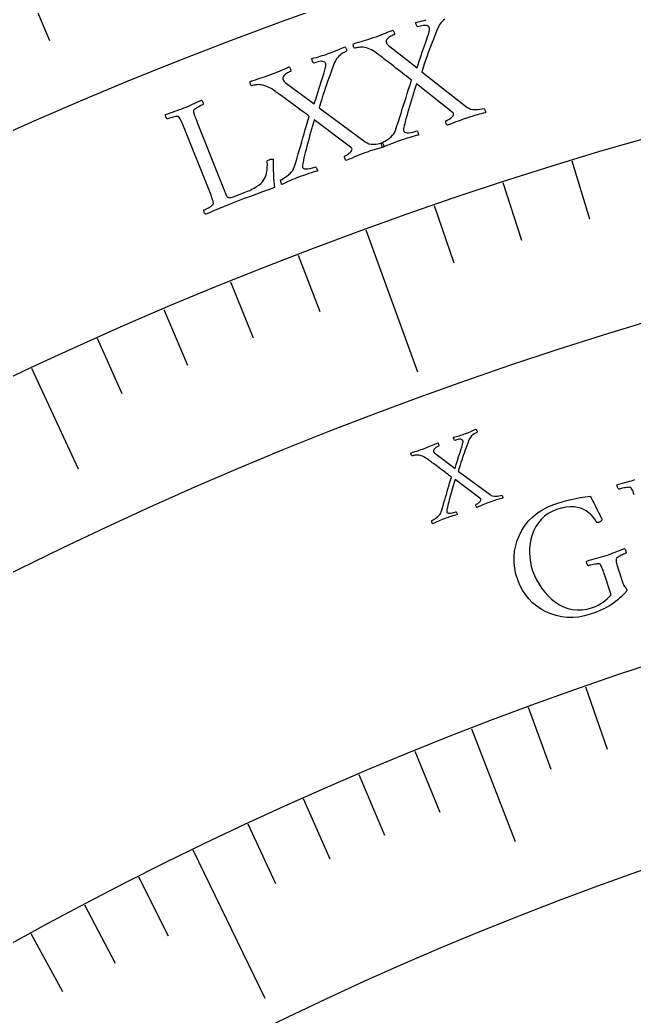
# Model space of a CAD drawing. Header units: millimetres. Extents: x -76 to 76, y -76 to 86.
# Drawn here: x -29.26 to -19.08, y 51.6 to 68.11 of the extents above; entities that cross this region are included whole.
import ezdxf

# ---------------------------------------------------------------- set-up
doc = ezdxf.new("R2010")
doc.units = ezdxf.units.MM
for name, color, linetype in [('CUT_OUTER', 1, 'Continuous'), ('ENGRAVE', 7, 'Continuous'), ('ENGRAVE_FINE', 8, 'Continuous'), ('TEXT', 5, 'Continuous')]:
    doc.layers.add(name, color=color, linetype=linetype)

msp = doc.modelspace()

# ---------------------------------------------------------------- linework, layer by layer
at = {"layer": 'CUT_OUTER'}
msp.add_arc((-0.0035, 0.0066), 75.9926, 99.712835, 124.102167, dxfattribs=at)
at = {"layer": 'ENGRAVE'}
for points in [[(-23.5241, 64.6321), (-22.6664, 62.2753)], [(-29.0677, 62.3358), (-28.2904, 60.669)], [(-21.7746, 56.3599), (-21.0515, 54.4884)], [(-26.3913, 54.3514), (-25.1962, 51.8902)]]:
    msp.add_lwpolyline(points, dxfattribs=at)
for radius in [74.48, 74.48, 72.485, 68.78, 68.78, 65.854, 60.42, 60.42, 57.228]:
    msp.add_circle((0, 0), radius, dxfattribs=at)
at = {"layer": 'ENGRAVE_FINE'}
for points in [[(-29.1017, 68.5592), (-28.7676, 67.7722)], [(-20.1093, 65.7746), (-19.816, 64.8153)], [(-21.2542, 65.4137), (-20.9442, 64.4596)], [(-22.3926, 65.0328), (-22.066, 64.0842)], [(-24.6485, 64.2117), (-24.289, 63.2751)], [(-25.7654, 63.7717), (-25.3896, 62.8416)], [(-26.8745, 63.3123), (-26.4825, 62.3889)], [(-27.9753, 62.8337), (-27.5673, 61.9172)], [(-19.8849, 57.0541), (-19.5247, 56.0206)], [(-20.8326, 56.7149), (-20.4552, 55.6876)], [(-22.7108, 55.9893), (-22.2994, 54.9751)], [(-23.6408, 55.603), (-23.2126, 54.5958)], [(-24.5643, 55.2012), (-24.1194, 54.2013)], [(-25.4813, 54.7839), (-25.0197, 53.7916)], [(-27.2942, 53.9037), (-26.7998, 52.9273)], [(-28.1896, 53.4408), (-27.679, 52.4728)], [(-29.0775, 52.963), (-28.5508, 52.0037)]]:
    msp.add_lwpolyline(points, dxfattribs=at)
at = {"layer": 'TEXT'}
for points in [[(-22.2141, 68.1253), (-22.2345, 68.1096), (-22.2552, 68.0917), (-22.2751, 68.0714), (-22.2929, 68.0486), (-22.3086, 68.0235), (-22.3222, 67.996), (-22.351, 67.9237), (-22.3778, 67.8563), (-22.4027, 67.7939), (-22.4257, 67.7364), (-22.4474, 67.6813), (-22.4685, 67.626), (-22.4889, 67.5706), (-22.5086, 67.515), (-22.5288, 67.4567), (-22.5504, 67.3932), (-22.5736, 67.3245), (-22.5981, 67.2505), (-21.8483, 66.6662), (-21.8193, 66.6475), (-21.7868, 66.6343), (-21.7507, 66.6266), (-21.711, 66.6244), (-21.6709, 66.6261), (-21.6333, 66.6302), (-21.5983, 66.6366), (-21.5658, 66.6455), (-21.5605, 66.6402), (-21.5555, 66.6323), (-21.5509, 66.6217), (-21.5467, 66.6084), (-21.5432, 66.5953), (-21.5409, 66.5851), (-21.5397, 66.5777), (-21.5396, 66.5732), (-21.5767, 66.564), (-21.6112, 66.5554), (-21.643, 66.5475), (-21.6722, 66.5403), (-21.7014, 66.5326), (-21.7334, 66.5236), (-21.7681, 66.513), (-21.8056, 66.501), (-21.8569, 66.4839), (-21.9047, 66.4674), (-21.9488, 66.4514), (-21.9894, 66.4361), (-22.0299, 66.4204), (-22.0737, 66.4034), (-22.1209, 66.3851), (-22.1713, 66.3655), (-22.178, 66.3705), (-22.1843, 66.3785), (-22.1902, 66.3896), (-22.1956, 66.4037), (-22.1995, 66.4176), (-22.2009, 66.428), (-22.1996, 66.4349), (-22.1957, 66.4384), (-22.1869, 66.4419), (-22.176, 66.4472), (-22.163, 66.4542), (-22.1478, 66.4631), (-22.1321, 66.4733), (-22.1172, 66.4845), (-22.1032, 66.4966), (-22.09, 66.5098), (-22.0794, 66.5232), (-22.0729, 66.5361), (-22.0705, 66.5485), (-22.0723, 66.5605), (-22.0735, 66.5633), (-22.0754, 66.5664), (-22.0778, 66.5698), (-22.081, 66.5735), (-22.0844, 66.5772), (-22.0879, 66.5803), (-22.0914, 66.5829), (-22.0948, 66.5849), (-22.6833, 67.0537), (-22.6994, 67.0051), (-22.716, 66.9539), (-22.7329, 66.9002), (-22.7502, 66.844), (-22.7675, 66.7869), (-22.7845, 66.7304), (-22.801, 66.6746), (-22.8172, 66.6195), (-22.8326, 66.5663), (-22.8464, 66.5166), (-22.8589, 66.4702), (-22.87, 66.4272), (-22.8795, 66.3891), (-22.8872, 66.3574), (-22.8931, 66.3321), (-22.8972, 66.3132), (-22.8977, 66.3098), (-22.8982, 66.3056), (-22.8989, 66.3007), (-22.8996, 66.295), (-22.9, 66.2888), (-22.8997, 66.2826), (-22.8986, 66.2763), (-22.8967, 66.2698), (-22.89, 66.2593), (-22.878, 66.2512), (-22.8607, 66.2455), (-22.838, 66.2421), (-22.8093, 66.2425), (-22.7737, 66.248), (-22.7311, 66.2585), (-22.6816, 66.2741), (-22.676, 66.2689), (-22.6704, 66.2612), (-22.6648, 66.251), (-22.6593, 66.2382), (-22.6547, 66.2255), (-22.6518, 66.2154), (-22.6508, 66.2079), (-22.6516, 66.2031), (-22.6874, 66.1937), (-22.7235, 66.1839), (-22.7599, 66.1739), (-22.7965, 66.1635), (-22.833, 66.1528), (-22.869, 66.1418), (-22.9045, 66.1303), (-22.9396, 66.1184), (-22.9866, 66.1018), (-23.03, 66.0859), (-23.0696, 66.0707), (-23.1055, 66.0562), (-23.1399, 66.0419), (-23.1748, 66.0272), (-23.2103, 66.0121), (-23.2464, 65.9966), (-23.251, 66.0033), (-23.2551, 66.0121), (-23.2587, 66.0231), (-23.2618, 66.0363), (-23.2643, 66.0492), (-23.2659, 66.0592), (-23.2667, 66.0665), (-23.2668, 66.0709), (-23.2592, 66.0743), (-23.2467, 66.0806), (-23.2292, 66.0899), (-23.2069, 66.1022), (-23.1819, 66.1171), (-23.1567, 66.1343), (-23.1312, 66.1538), (-23.1053, 66.1756), (-23.0814, 66.1991), (-23.0618, 66.2238), (-23.0463, 66.2498), (-23.0351, 66.2771), (-23.0096, 66.3542), (-22.9854, 66.428), (-22.9624, 66.4984), (-22.9408, 66.5654), (-22.9199, 66.6308), (-22.8991, 66.6963), (-22.8785, 66.7619), (-22.858, 66.8275), (-22.837, 66.8946), (-22.8149, 66.9645), (-22.7916, 67.037), (-22.7672, 67.1123), (-22.791, 67.1318), (-22.818, 67.1534), (-22.848, 67.177), (-22.8811, 67.2026), (-22.916, 67.2296), (-22.9516, 67.2573), (-22.9878, 67.2856), (-23.0246, 67.3147), (-23.0612, 67.3435), (-23.0967, 67.3712), (-23.1312, 67.3979), (-23.1645, 67.4235), (-23.1959, 67.4473), (-23.2243, 67.469), (-23.2497, 67.4884), (-23.2721, 67.5055), (-23.2905, 67.5195), (-23.3036, 67.5295), (-23.3114, 67.5355), (-23.3141, 67.5375), (-23.3459, 67.5623), (-23.376, 67.5836), (-23.4045, 67.6016), (-23.4311, 67.6161), (-23.4577, 67.6281), (-23.4858, 67.6386), (-23.5153, 67.6474), (-23.5464, 67.6546), (-23.5674, 67.6581), (-23.5891, 67.6597), (-23.6115, 67.6594), (-23.6345, 67.6573), (-23.6564, 67.6541), (-23.6754, 67.6506), (-23.6916, 67.6469), (-23.7049, 67.6428), (-23.7102, 67.6432), (-23.7155, 67.6479), (-23.7209, 67.6569), (-23.7263, 67.6702), (-23.7307, 67.6847), (-23.7328, 67.6971), (-23.7326, 67.7073), (-23.7303, 67.7154), (-23.6841, 67.73), (-23.6412, 67.7433), (-23.6018, 67.7551), (-23.5658, 67.7656), (-23.5298, 67.7762), (-23.4905, 67.7884), (-23.4479, 67.8024), (-23.402, 67.8179), (-23.402, 67.8179), (-23.3555, 67.8342), (-23.3112, 67.8503), (-23.269, 67.8661), (-23.2289, 67.8818), (-23.19, 67.8972), (-23.1514, 67.9122), (-23.1131, 67.927), (-23.075, 67.9415), (-23.0705, 67.9358), (-23.0658, 67.9272), (-23.0608, 67.9159), (-23.0556, 67.9017), (-23.0517, 67.8878), (-23.0503, 67.8774), (-23.0516, 67.8704), (-23.0556, 67.8669), (-23.0659, 67.8629), (-23.0782, 67.8574), (-23.0925, 67.8503), (-23.1089, 67.8415), (-23.1257, 67.8314), (-23.1415, 67.8203), (-23.1561, 67.808), (-23.1696, 67.7947), (-23.1802, 67.7804), (-23.1862, 67.7655), (-23.1874, 67.7497), (-23.184, 67.7332), (-23.1767, 67.7184), (-23.1647, 67.7028), (-23.148, 67.6862), (-23.1265, 67.6687), (-22.6759, 67.317), (-22.6443, 67.4119), (-22.6131, 67.504), (-22.5823, 67.5934), (-22.5519, 67.68), (-22.5241, 67.7604), (-22.5009, 67.8308), (-22.4825, 67.8913), (-22.4688, 67.942), (-22.4674, 67.9497), (-22.4668, 67.9571), (-22.4671, 67.9642), (-22.4681, 67.9711), (-22.4695, 67.9772), (-22.4706, 67.9819), (-22.4714, 67.9852), (-22.472, 67.9872), (-22.4771, 67.996), (-22.4864, 68.0041), (-22.4999, 68.0116), (-22.5176, 68.0184), (-22.5417, 68.0218), (-22.5744, 68.0191), (-22.6158, 68.0102), (-22.6658, 67.9952), (-22.6703, 67.997), (-22.6752, 68.0025), (-22.6804, 68.0118), (-22.6859, 68.0247), (-22.6908, 68.0385), (-22.6941, 68.0505), (-22.696, 68.0606), (-22.6962, 68.069), (-22.658, 68.0789), (-22.622, 68.0882), (-22.5882, 68.097), (-22.5566, 68.1052), (-22.5255, 68.1136)], [(-19.0763, 60.2394), (-19.0857, 60.2668), (-19.0952, 60.2922), (-19.1051, 60.3146), (-19.1154, 60.334), (-19.1262, 60.3503), (-19.1324, 60.357), (-19.1432, 60.361), (-19.1584, 60.3625), (-19.1781, 60.3614), (-19.2001, 60.3587), (-19.2226, 60.3553), (-19.2454, 60.3512), (-19.2685, 60.3464), (-19.29, 60.3415), (-19.3078, 60.3373), (-19.3219, 60.3336), (-19.3322, 60.3306), (-19.3382, 60.336), (-19.3439, 60.3437), (-19.3494, 60.3538), (-19.3546, 60.3663), (-19.3587, 60.3792), (-19.3604, 60.3905), (-19.3599, 60.4002), (-19.3572, 60.4084), (-19.3143, 60.4205), (-19.2717, 60.4323), (-19.2294, 60.4437), (-19.1874, 60.4549), (-19.1458, 60.4661), (-19.1047, 60.4776), (-19.0642, 60.4895)]]:
    msp.add_lwpolyline(points, dxfattribs=at)
for points in [[(-25.1167, 67.2018), (-25.0706, 67.2193), (-25.0267, 67.2364), (-24.9849, 67.2534), (-24.9453, 67.27), (-24.9068, 67.2863), (-24.8686, 67.3024), (-24.8306, 67.3181), (-24.793, 67.3336), (-24.7883, 67.328), (-24.7833, 67.3196), (-24.7781, 67.3083), (-24.7725, 67.2943), (-24.7682, 67.2805), (-24.7666, 67.2701), (-24.7678, 67.2631), (-24.7716, 67.2595), (-24.7818, 67.2553), (-24.794, 67.2495), (-24.8081, 67.2419), (-24.8243, 67.2328), (-24.8408, 67.2223), (-24.8563, 67.2107), (-24.8706, 67.1981), (-24.8838, 67.1844), (-24.894, 67.1699), (-24.8996, 67.1548), (-24.9004, 67.139), (-24.8965, 67.1226), (-24.8889, 67.108), (-24.8765, 67.0927), (-24.8594, 67.0765), (-24.8375, 67.0596), (-24.3781, 66.7195), (-24.3489, 66.8151), (-24.32, 66.908), (-24.2915, 66.9981), (-24.2634, 67.0855), (-24.2376, 67.1665), (-24.2162, 67.2375), (-24.1993, 67.2985), (-24.1869, 67.3495), (-24.1857, 67.3572), (-24.1853, 67.3646), (-24.1857, 67.3718), (-24.187, 67.3786), (-24.1885, 67.3846), (-24.1897, 67.3893), (-24.1906, 67.3926), (-24.1912, 67.3946), (-24.1966, 67.4033), (-24.2061, 67.4111), (-24.2198, 67.4183), (-24.2376, 67.4246), (-24.2618, 67.4274), (-24.2944, 67.4239), (-24.3356, 67.414), (-24.3852, 67.3977), (-24.3898, 67.3994), (-24.3948, 67.4048), (-24.4002, 67.4139), (-24.406, 67.4266), (-24.4113, 67.4403), (-24.4149, 67.4522), (-24.417, 67.4623), (-24.4175, 67.4706), (-24.3796, 67.4815), (-24.3438, 67.4918), (-24.3102, 67.5014), (-24.2789, 67.5105), (-24.2479, 67.5197), (-24.2157, 67.5299), (-24.1821, 67.5411), (-24.1473, 67.5533), (-24.0993, 67.5707), (-24.0556, 67.5874), (-24.016, 67.6033), (-23.9806, 67.6184), (-23.9487, 67.6325), (-23.9196, 67.6451), (-23.8934, 67.6564), (-23.8701, 67.6663), (-23.8655, 67.661), (-23.8607, 67.6535), (-23.8558, 67.644), (-23.8507, 67.6323), (-23.8466, 67.6201), (-23.845, 67.6089), (-23.8457, 67.5986), (-23.8488, 67.5893), (-23.8558, 67.5864), (-23.8664, 67.5813), (-23.8804, 67.5741), (-23.8979, 67.5647), (-23.9173, 67.5531), (-23.937, 67.5392), (-23.957, 67.523), (-23.9772, 67.5045), (-23.9966, 67.4837), (-24.0138, 67.4606), (-24.0288, 67.4351), (-24.0418, 67.4072), (-24.0687, 67.3342), (-24.0938, 67.2662), (-24.1171, 67.2031), (-24.1386, 67.1451), (-24.1589, 67.0894), (-24.1786, 67.0337), (-24.1975, 66.9777), (-24.2159, 66.9216), (-24.2346, 66.8629), (-24.2546, 66.7988), (-24.276, 66.7295), (-24.2987, 66.655), (-23.5342, 66.0898), (-23.5048, 66.0719), (-23.4719, 66.0595), (-23.4357, 66.0527), (-23.3959, 66.0515), (-23.3558, 66.0543), (-23.3184, 66.0593), (-23.2835, 66.0667), (-23.2513, 66.0764), (-23.2458, 66.0712), (-23.2406, 66.0634), (-23.2358, 66.0529), (-23.2312, 66.0398), (-23.2275, 66.0267), (-23.2249, 66.0166), (-23.2235, 66.0092), (-23.2232, 66.0048), (-23.2601, 65.9946), (-23.2944, 65.9852), (-23.326, 65.9764), (-23.355, 65.9685), (-23.384, 65.9601), (-23.4157, 65.9502), (-23.4502, 65.9388), (-23.4873, 65.9258), (-23.5382, 65.9074), (-23.5855, 65.8897), (-23.6293, 65.8726), (-23.6695, 65.8563), (-23.7095, 65.8396), (-23.7529, 65.8215), (-23.7996, 65.802), (-23.8495, 65.7811), (-23.8564, 65.7859), (-23.8628, 65.7938), (-23.869, 65.8047), (-23.8748, 65.8186), (-23.879, 65.8324), (-23.8806, 65.8428), (-23.8795, 65.8498), (-23.8757, 65.8533), (-23.867, 65.857), (-23.8562, 65.8626), (-23.8434, 65.87), (-23.8285, 65.8792), (-23.813, 65.8898), (-23.7984, 65.9014), (-23.7847, 65.9139), (-23.7719, 65.9274), (-23.7616, 65.941), (-23.7554, 65.9541), (-23.7534, 65.9666), (-23.7555, 65.9785), (-23.7568, 65.9813), (-23.7587, 65.9843), (-23.7612, 65.9877), (-23.7645, 65.9913), (-23.768, 65.9949), (-23.7716, 65.9979), (-23.7751, 66.0004), (-23.7786, 66.0023), (-24.3788, 66.4561), (-24.3937, 66.407), (-24.4089, 66.3554), (-24.4245, 66.3013), (-24.4404, 66.2447), (-24.4562, 66.1872), (-24.4717, 66.1303), (-24.4869, 66.0741), (-24.5017, 66.0185), (-24.5156, 65.965), (-24.5282, 65.9149), (-24.5395, 65.8682), (-24.5495, 65.825), (-24.558, 65.7866), (-24.5649, 65.7547), (-24.5702, 65.7293), (-24.5738, 65.7104), (-24.5742, 65.7069), (-24.5746, 65.7027), (-24.5752, 65.6978), (-24.5758, 65.6921), (-24.576, 65.6859), (-24.5755, 65.6797), (-24.5742, 65.6734), (-24.5722, 65.667), (-24.5653, 65.6567), (-24.553, 65.6489), (-24.5356, 65.6436), (-24.5129, 65.6408), (-24.4842, 65.6419), (-24.4487, 65.6483), (-24.4064, 65.6599), (-24.3573, 65.6767), (-24.3516, 65.6717), (-24.3458, 65.6642), (-24.3399, 65.6541), (-24.3341, 65.6414), (-24.3291, 65.6288), (-24.326, 65.6188), (-24.3248, 65.6114), (-24.3255, 65.6065), (-24.3611, 65.5962), (-24.3969, 65.5855), (-24.433, 65.5745), (-24.4694, 65.5633), (-24.5056, 65.5517), (-24.5413, 65.5397), (-24.5765, 65.5273), (-24.6112, 65.5145), (-24.6579, 65.4967), (-24.7008, 65.4797), (-24.74, 65.4635), (-24.7756, 65.4482), (-24.8095, 65.433), (-24.8441, 65.4174), (-24.8792, 65.4014), (-24.9148, 65.385), (-24.9196, 65.3915), (-24.9239, 65.4003), (-24.9278, 65.4112), (-24.9313, 65.4243), (-24.9341, 65.4371), (-24.936, 65.4471), (-24.937, 65.4543), (-24.9371, 65.4588), (-24.9296, 65.4623), (-24.9173, 65.4689), (-24.9001, 65.4787), (-24.8781, 65.4915), (-24.8535, 65.5071), (-24.8287, 65.5249), (-24.8037, 65.5451), (-24.7784, 65.5675), (-24.7551, 65.5916), (-24.7361, 65.6168), (-24.7213, 65.6432), (-24.7108, 65.6707), (-24.6872, 65.7485), (-24.6649, 65.8229), (-24.6437, 65.8938), (-24.6238, 65.9614), (-24.6045, 66.0273), (-24.5854, 66.0932), (-24.5665, 66.1593), (-24.5477, 66.2255), (-24.5284, 66.2931), (-24.5081, 66.3635), (-24.4867, 66.4366), (-24.4641, 66.5125), (-24.4885, 66.5314), (-24.516, 66.5523), (-24.5465, 66.5751), (-24.5803, 66.5999), (-24.6159, 66.626), (-24.6522, 66.6528), (-24.6891, 66.6802), (-24.7266, 66.7083), (-24.7639, 66.7362), (-24.8001, 66.763), (-24.8353, 66.7887), (-24.8693, 66.8135), (-24.9012, 66.8365), (-24.9301, 66.8574), (-24.956, 66.8762), (-24.9789, 66.8927), (-24.9976, 66.9063), (-25.011, 66.9159), (-25.019, 66.9217), (-25.0216, 66.9237), (-25.0541, 66.9476), (-25.0848, 66.9682), (-25.1136, 66.9854), (-25.1407, 66.9993), (-25.1676, 67.0106), (-25.1959, 67.0203), (-25.2256, 67.0284), (-25.2568, 67.0348), (-25.278, 67.0377), (-25.2997, 67.0388), (-25.3221, 67.038), (-25.345, 67.0353), (-25.3668, 67.0315), (-25.3858, 67.0276), (-25.4018, 67.0234), (-25.415, 67.0191), (-25.4203, 67.0192), (-25.4258, 67.0238), (-25.4314, 67.0327), (-25.4371, 67.0459), (-25.4418, 67.0603), (-25.4443, 67.0726), (-25.4444, 67.0828), (-25.4423, 67.0909), (-25.3964, 67.1068), (-25.3539, 67.1211), (-25.3148, 67.1339), (-25.279, 67.1453), (-25.2433, 67.1568), (-25.2044, 67.17), (-25.1622, 67.185), (-25.1167, 67.2018)], [(-25.8959, 65.3454), (-25.8948, 65.3425), (-25.8934, 65.339), (-25.8918, 65.3349), (-25.8899, 65.3301), (-25.885, 65.3177), (-25.8794, 65.3036), (-25.8731, 65.2877), (-25.8661, 65.2701), (-25.8588, 65.2521), (-25.8514, 65.2349), (-25.8441, 65.2187), (-25.8368, 65.2035), (-25.8297, 65.1904), (-25.8233, 65.1807), (-25.8176, 65.1745), (-25.8124, 65.1717), (-25.7958, 65.169), (-25.7785, 65.1686), (-25.7605, 65.1704), (-25.7417, 65.1746), (-25.72, 65.1813), (-25.6932, 65.1904), (-25.6614, 65.2021), (-25.6246, 65.2163), (-25.4848, 65.2711), (-25.4488, 65.2863), (-25.4117, 65.3044), (-25.3738, 65.3251), (-25.3348, 65.3486), (-25.298, 65.3738), (-25.2664, 65.3997), (-25.24, 65.4264), (-25.2188, 65.4538), (-25.2033, 65.4807), (-25.1898, 65.5105), (-25.1783, 65.5433), (-25.1688, 65.5789), (-25.1619, 65.6183), (-25.158, 65.6625), (-25.1571, 65.7113), (-25.1594, 65.7648), (-25.1578, 65.7732), (-25.1523, 65.7808), (-25.1428, 65.7877), (-25.1294, 65.7939), (-25.1079, 65.801), (-25.0895, 65.8048), (-25.0742, 65.8051), (-25.062, 65.802), (-25.0605, 65.7429), (-25.0591, 65.6819), (-25.0579, 65.619), (-25.0568, 65.5542), (-25.0548, 65.4912), (-25.0506, 65.4338), (-25.0444, 65.382), (-25.0361, 65.3357), (-25.1365, 65.2975), (-25.2369, 65.2599), (-25.3371, 65.2229), (-25.4372, 65.1865), (-25.5402, 65.1488), (-25.6493, 65.1078), (-25.7644, 65.0634), (-25.8855, 65.0157), (-25.9273, 64.9987), (-25.9668, 64.9822), (-26.0038, 64.966), (-26.0384, 64.9502), (-26.0722, 64.9347), (-26.1068, 64.9194), (-26.1422, 64.9043), (-26.1785, 64.8894), (-26.1852, 64.8937), (-26.1914, 64.9005), (-26.1969, 64.9097), (-26.2017, 64.9215), (-26.2054, 64.9337), (-26.2076, 64.9443), (-26.2082, 64.9533), (-26.2072, 64.9607), (-26.1981, 64.9646), (-26.1861, 64.9703), (-26.1711, 64.9778), (-26.1531, 64.987), (-26.134, 64.9973), (-26.1157, 65.0083), (-26.0982, 65.0198), (-26.0815, 65.032), (-26.0674, 65.0438), (-26.0576, 65.0541), (-26.0523, 65.0631), (-26.0514, 65.0707), (-26.0534, 65.0889), (-26.0575, 65.1089), (-26.0636, 65.1307), (-26.0716, 65.1543), (-26.0809, 65.1792), (-26.0908, 65.205), (-26.1012, 65.2317), (-26.1122, 65.2593), (-26.5375, 66.3224), (-26.5487, 66.35), (-26.5597, 66.3767), (-26.5705, 66.4026), (-26.5812, 66.4276), (-26.5918, 66.4508), (-26.6027, 66.4711), (-26.6137, 66.4886), (-26.6249, 66.5033), (-26.6313, 66.5091), (-26.6416, 66.5121), (-26.656, 66.5125), (-26.6743, 66.5101), (-26.6948, 66.5061), (-26.7155, 66.5013), (-26.7366, 66.4959), (-26.7579, 66.4899), (-26.7777, 66.4838), (-26.794, 66.4786), (-26.8069, 66.4743), (-26.8164, 66.4707), (-26.8223, 66.4754), (-26.8282, 66.4822), (-26.8341, 66.4914), (-26.8399, 66.5027), (-26.8445, 66.5145), (-26.847, 66.525), (-26.8472, 66.5342), (-26.8452, 66.542), (-26.8059, 66.5563), (-26.7669, 66.5702), (-26.7281, 66.5838), (-26.6896, 66.5972), (-26.6515, 66.6105), (-26.6139, 66.6241), (-26.5768, 66.6381), (-26.5402, 66.6524), (-26.5029, 66.6676), (-26.4662, 66.6829), (-26.4302, 66.6986), (-26.3949, 66.7145), (-26.3595, 66.7306), (-26.3232, 66.7469), (-26.286, 66.7633), (-26.2479, 66.7799), (-26.2411, 66.7755), (-26.2349, 66.7687), (-26.2295, 66.7594), (-26.2248, 66.7477), (-26.2212, 66.7354), (-26.2192, 66.7248), (-26.2187, 66.7157), (-26.2198, 66.7083), (-26.2291, 66.7044), (-26.2415, 66.6987), (-26.257, 66.6912), (-26.2755, 66.682), (-26.2951, 66.6718), (-26.3138, 66.6613), (-26.3318, 66.6506), (-26.3488, 66.6397), (-26.3633, 66.629), (-26.3736, 66.6189), (-26.3796, 66.6093), (-26.3813, 66.6003), (-26.3793, 66.5852), (-26.3758, 66.5685), (-26.3707, 66.5502), (-26.364, 66.5304), (-26.3563, 66.5092), (-26.3481, 66.4872), (-26.3393, 66.4643), (-26.3299, 66.4405), (-26.3284, 66.4367), (-26.3269, 66.4328), (-26.3254, 66.429), (-26.3239, 66.4252), (-26.3223, 66.4214), (-26.3208, 66.4175), (-26.3193, 66.4137), (-26.3178, 66.4099)], [(-22.5513, 61.0083), (-22.5197, 61.0201), (-22.4896, 61.0318), (-22.461, 61.0433), (-22.4338, 61.0546), (-22.4074, 61.0657), (-22.3812, 61.0766), (-22.3552, 61.0873), (-22.3294, 61.0978), (-22.3262, 61.094), (-22.3228, 61.0882), (-22.3192, 61.0805), (-22.3155, 61.0708), (-22.3125, 61.0613), (-22.3114, 61.0542), (-22.3122, 61.0494), (-22.3149, 61.0469), (-22.3218, 61.044), (-22.3302, 61.04), (-22.3399, 61.0349), (-22.3509, 61.0287), (-22.3623, 61.0215), (-22.3729, 61.0136), (-22.3827, 61.005), (-22.3918, 60.9956), (-22.3988, 60.9857), (-22.4026, 60.9753), (-22.4032, 60.9644), (-22.4006, 60.9531), (-22.3954, 60.9431), (-22.3869, 60.9325), (-22.3752, 60.9214), (-22.3602, 60.9097), (-22.0455, 60.6749), (-22.0254, 60.7406), (-22.0055, 60.8044), (-21.9859, 60.8663), (-21.9666, 60.9263), (-21.9489, 60.982), (-21.9343, 61.0307), (-21.9227, 61.0726), (-21.9142, 61.1076), (-21.9134, 61.1129), (-21.9131, 61.118), (-21.9134, 61.1229), (-21.9143, 61.1277), (-21.9153, 61.1318), (-21.9162, 61.135), (-21.9168, 61.1373), (-21.9172, 61.1386), (-21.9209, 61.1446), (-21.9274, 61.15), (-21.9368, 61.1549), (-21.949, 61.1593), (-21.9656, 61.1613), (-21.9879, 61.1589), (-22.0161, 61.1521), (-22.0501, 61.141), (-22.0532, 61.1422), (-22.0567, 61.1459), (-22.0604, 61.1522), (-22.0644, 61.1609), (-22.068, 61.1704), (-22.0705, 61.1786), (-22.0719, 61.1855), (-22.0722, 61.1912), (-22.0463, 61.1986), (-22.0218, 61.2056), (-21.9988, 61.2122), (-21.9773, 61.2184), (-21.9561, 61.2246), (-21.934, 61.2316), (-21.9111, 61.2393), (-21.8872, 61.2476), (-21.8544, 61.2596), (-21.8245, 61.271), (-21.7974, 61.2819), (-21.7731, 61.2923), (-21.7513, 61.3019), (-21.7314, 61.3106), (-21.7135, 61.3183), (-21.6975, 61.3251), (-21.6944, 61.3215), (-21.6911, 61.3164), (-21.6877, 61.3098), (-21.6842, 61.3018), (-21.6814, 61.2934), (-21.6802, 61.2857), (-21.6807, 61.2786), (-21.6828, 61.2722), (-21.6876, 61.2702), (-21.6948, 61.2667), (-21.7044, 61.2618), (-21.7164, 61.2553), (-21.7297, 61.2474), (-21.7431, 61.2378), (-21.7568, 61.2267), (-21.7707, 61.214), (-21.7839, 61.1997), (-21.7957, 61.1838), (-21.806, 61.1663), (-21.8148, 61.1472), (-21.8332, 61.097), (-21.8504, 61.0503), (-21.8663, 61.007), (-21.881, 60.9671), (-21.8949, 60.9289), (-21.9084, 60.8906), (-21.9214, 60.8522), (-21.934, 60.8136), (-21.9469, 60.7732), (-21.9606, 60.7293), (-21.9753, 60.6817), (-21.991, 60.6304), (-21.4657, 60.2415), (-21.4455, 60.2292), (-21.4229, 60.2207), (-21.3979, 60.2161), (-21.3706, 60.2153), (-21.343, 60.2172), (-21.3172, 60.2207), (-21.2932, 60.2258), (-21.271, 60.2325), (-21.2672, 60.2289), (-21.2637, 60.2236), (-21.2603, 60.2164), (-21.2572, 60.2073), (-21.2546, 60.1984), (-21.2528, 60.1914), (-21.2518, 60.1863), (-21.2517, 60.1833), (-21.2771, 60.1762), (-21.3006, 60.1697), (-21.3224, 60.1637), (-21.3424, 60.1582), (-21.3623, 60.1524), (-21.3842, 60.1456), (-21.4079, 60.1377), (-21.4335, 60.1288), (-21.4686, 60.1161), (-21.5011, 60.1039), (-21.5313, 60.0921), (-21.559, 60.0809), (-21.5866, 60.0694), (-21.6165, 60.057), (-21.6486, 60.0436), (-21.683, 60.0292), (-21.6877, 60.0325), (-21.6922, 60.0379), (-21.6964, 60.0454), (-21.7004, 60.0551), (-21.7033, 60.0645), (-21.7044, 60.0717), (-21.7036, 60.0765), (-21.701, 60.0789), (-21.695, 60.0815), (-21.6876, 60.0853), (-21.6787, 60.0903), (-21.6684, 60.0967), (-21.6578, 60.104), (-21.6477, 60.1119), (-21.6383, 60.1205), (-21.6294, 60.1298), (-21.6223, 60.1392), (-21.6181, 60.1482), (-21.6167, 60.1568), (-21.6181, 60.165), (-21.619, 60.1668), (-21.6203, 60.1689), (-21.6221, 60.1712), (-21.6243, 60.1738), (-21.6267, 60.1762), (-21.6291, 60.1783), (-21.6316, 60.18), (-21.634, 60.1813), (-22.0462, 60.4939), (-22.0565, 60.4601), (-22.067, 60.4247), (-22.0778, 60.3875), (-22.0888, 60.3487), (-22.0998, 60.3091), (-22.1106, 60.2701), (-22.1211, 60.2315), (-22.1314, 60.1933), (-22.1411, 60.1565), (-22.1499, 60.1221), (-22.1578, 60.09), (-22.1647, 60.0603), (-22.1707, 60.034), (-22.1755, 60.0121), (-22.1792, 59.9946), (-22.1818, 59.9816), (-22.1821, 59.9792), (-22.1824, 59.9763), (-22.1827, 59.9729), (-22.1832, 59.969), (-22.1834, 59.9648), (-22.183, 59.9605), (-22.1822, 59.9561), (-22.1808, 59.9517), (-22.176, 59.9446), (-22.1676, 59.9392), (-22.1556, 59.9356), (-22.14, 59.9336), (-22.1202, 59.9343), (-22.0958, 59.9386), (-22.0667, 59.9465), (-22.0329, 59.958), (-22.0289, 59.9545), (-22.0249, 59.9493), (-22.0209, 59.9424), (-22.0169, 59.9337), (-22.0135, 59.925), (-22.0114, 59.9181), (-22.0106, 59.913), (-22.0111, 59.9097), (-22.0356, 59.9026), (-22.0603, 59.8953), (-22.0852, 59.8879), (-22.1103, 59.8802), (-22.1353, 59.8723), (-22.1599, 59.8641), (-22.1842, 59.8557), (-22.2081, 59.847), (-22.2403, 59.8349), (-22.2699, 59.8233), (-22.297, 59.8123), (-22.3215, 59.8018), (-22.3449, 59.7914), (-22.3688, 59.7808), (-22.393, 59.7699), (-22.4176, 59.7587), (-22.4209, 59.7633), (-22.4238, 59.7693), (-22.4265, 59.7768), (-22.4288, 59.7858), (-22.4307, 59.7946), (-22.4319, 59.8015), (-22.4326, 59.8065), (-22.4327, 59.8096), (-22.4275, 59.8119), (-22.419, 59.8165), (-22.4071, 59.8231), (-22.3919, 59.8319), (-22.3749, 59.8425), (-22.3578, 59.8547), (-22.3405, 59.8685), (-22.323, 59.8838), (-22.3069, 59.9003), (-22.2937, 59.9176), (-22.2835, 59.9357), (-22.2761, 59.9546), (-22.2597, 60.0081), (-22.2441, 60.0591), (-22.2294, 60.1079), (-22.2155, 60.1543), (-22.2021, 60.1995), (-22.1888, 60.2448), (-22.1756, 60.2902), (-22.1626, 60.3357), (-22.1492, 60.3821), (-22.1351, 60.4305), (-22.1203, 60.4807), (-22.1047, 60.5328), (-22.1214, 60.5458), (-22.1403, 60.5602), (-22.1612, 60.576), (-22.1844, 60.5931), (-22.2088, 60.6111), (-22.2336, 60.6296), (-22.2589, 60.6485), (-22.2846, 60.6679), (-22.3102, 60.6872), (-22.335, 60.7057), (-22.359, 60.7235), (-22.3823, 60.7406), (-22.4042, 60.7566), (-22.424, 60.771), (-22.4417, 60.784), (-22.4574, 60.7954), (-22.4702, 60.8048), (-22.4793, 60.8115), (-22.4848, 60.8155), (-22.4866, 60.8168), (-22.5088, 60.8334), (-22.5298, 60.8476), (-22.5495, 60.8596), (-22.5681, 60.8692), (-22.5865, 60.8771), (-22.6058, 60.8839), (-22.6262, 60.8895), (-22.6476, 60.894), (-22.6621, 60.8961), (-22.677, 60.8969), (-22.6923, 60.8965), (-22.708, 60.8947), (-22.7229, 60.8922), (-22.7359, 60.8896), (-22.7469, 60.8868), (-22.756, 60.8838), (-22.7596, 60.884), (-22.7633, 60.8871), (-22.7672, 60.8933), (-22.7711, 60.9024), (-22.7743, 60.9123), (-22.7759, 60.9207), (-22.776, 60.9278), (-22.7745, 60.9333), (-22.743, 60.944), (-22.7139, 60.9537), (-22.6871, 60.9623), (-22.6626, 60.97), (-22.6381, 60.9778), (-22.6114, 60.9868), (-22.5825, 60.9969), (-22.5513, 61.0083)], [(-19.5579, 58.8853), (-19.5593, 58.8894), (-19.5606, 58.8936), (-19.562, 58.8977), (-19.5634, 58.9019), (-19.5648, 58.906), (-19.5662, 58.9102), (-19.5675, 58.9143), (-19.5689, 58.9185), (-19.5775, 58.9441), (-19.5859, 58.9685), (-19.5941, 58.9917), (-19.602, 59.0135), (-19.61, 59.0337), (-19.6181, 59.0516), (-19.6266, 59.0674), (-19.6352, 59.0809), (-19.6415, 59.0875), (-19.6523, 59.0918), (-19.6674, 59.0935), (-19.687, 59.0929), (-19.7088, 59.0906), (-19.7307, 59.0875), (-19.7527, 59.0836), (-19.7749, 59.0789), (-19.7954, 59.0741), (-19.8124, 59.0698), (-19.8259, 59.0661), (-19.8359, 59.0631), (-19.8419, 59.0684), (-19.8477, 59.0761), (-19.8532, 59.0861), (-19.8587, 59.0985), (-19.8629, 59.1113), (-19.8648, 59.1226), (-19.8645, 59.1323), (-19.862, 59.1405), (-19.8201, 59.1528), (-19.7788, 59.1645), (-19.7381, 59.1756), (-19.698, 59.1861), (-19.6582, 59.1966), (-19.6187, 59.2078), (-19.5794, 59.2197), (-19.5403, 59.2322), (-19.5007, 59.2456), (-19.4625, 59.2593), (-19.4257, 59.2733), (-19.3904, 59.2876), (-19.3549, 59.302), (-19.3178, 59.3166), (-19.279, 59.3314), (-19.2384, 59.3463), (-19.2315, 59.3412), (-19.2255, 59.3336), (-19.2203, 59.3234), (-19.2161, 59.3106), (-19.2131, 59.2974), (-19.2116, 59.286), (-19.2116, 59.2764), (-19.2132, 59.2685), (-19.2231, 59.2651), (-19.2359, 59.2601), (-19.2516, 59.2535), (-19.2704, 59.2454), (-19.2901, 59.2363), (-19.3089, 59.2267), (-19.3268, 59.2167), (-19.3438, 59.2061), (-19.3582, 59.1956), (-19.3685, 59.1854), (-19.3747, 59.1756), (-19.3768, 59.1661), (-19.376, 59.1467), (-19.373, 59.1252), (-19.3681, 59.1017), (-19.3612, 59.0761), (-19.353, 59.049), (-19.3443, 59.021), (-19.3351, 58.992), (-19.3253, 58.962), (-19.2626, 58.7707), (-19.255, 58.7502), (-19.2465, 58.733), (-19.2372, 58.7192), (-19.227, 58.7087), (-19.2174, 58.6996), (-19.2094, 58.6899), (-19.2032, 58.6796), (-19.1987, 58.6688), (-19.1975, 58.6633), (-19.1974, 58.6578), (-19.1984, 58.6522), (-19.2006, 58.6467), (-19.2049, 58.6399), (-19.2122, 58.6307), (-19.2224, 58.6189), (-19.2356, 58.6045), (-19.2606, 58.5793), (-19.2876, 58.5529), (-19.3168, 58.5254), (-19.348, 58.4969), (-19.383, 58.4676), (-19.4231, 58.4382), (-19.4685, 58.4084), (-19.5191, 58.3785), (-19.5768, 58.3484), (-19.6434, 58.3183), (-19.719, 58.2882), (-19.8035, 58.258), (-19.9014, 58.2295), (-19.9983, 58.2111), (-20.094, 58.2027), (-20.1888, 58.2043), (-20.2814, 58.2152), (-20.3706, 58.2344), (-20.4567, 58.262), (-20.5394, 58.2981), (-20.618, 58.3417), (-20.6914, 58.3921), (-20.7596, 58.4494), (-20.8226, 58.5135), (-20.8795, 58.5837), (-20.9293, 58.6594), (-20.9719, 58.7405), (-21.0074, 58.827), (-21.0365, 58.9219), (-21.056, 59.0168), (-21.066, 59.1119), (-21.0663, 59.2071), (-21.0576, 59.3013), (-21.0402, 59.3932), (-21.0143, 59.4829), (-20.9798, 59.5704), (-20.9368, 59.6543), (-20.8854, 59.733), (-20.8256, 59.8067), (-20.7573, 59.8753), (-20.6812, 59.9374), (-20.5978, 59.9917), (-20.507, 60.0381), (-20.409, 60.0766), (-20.3403, 60.0991), (-20.2694, 60.1208), (-20.1965, 60.1415), (-20.1214, 60.1612), (-20.0447, 60.1792), (-19.9664, 60.1944), (-19.8867, 60.207), (-19.8056, 60.2168), (-19.8038, 60.2135), (-19.7984, 60.2034), (-19.7895, 60.1867), (-19.777, 60.1632), (-19.7622, 60.1353), (-19.7465, 60.1049), (-19.7298, 60.0722), (-19.7121, 60.0372), (-19.6943, 60.0017), (-19.6773, 59.968), (-19.661, 59.9359), (-19.6455, 59.9055), (-19.632, 59.8789), (-19.6218, 59.8584), (-19.615, 59.8438), (-19.6115, 59.8353), (-19.6097, 59.8297), (-19.6107, 59.8233), (-19.6145, 59.8159), (-19.6211, 59.8076), (-19.6296, 59.7994), (-19.6388, 59.7926), (-19.6488, 59.787), (-19.6596, 59.7826), (-19.6693, 59.78), (-19.6786, 59.7787), (-19.6875, 59.7786), (-19.6961, 59.7798), (-19.7056, 59.7959), (-19.7184, 59.8155), (-19.7344, 59.8386), (-19.7538, 59.8652), (-19.7771, 59.8933), (-19.8049, 59.9206), (-19.8371, 59.9472), (-19.8738, 59.9731), (-19.9154, 59.9962), (-19.9624, 60.0147), (-20.0147, 60.0286), (-20.0723, 60.0377), (-20.1358, 60.04), (-20.2058, 60.0333), (-20.2821, 60.0176), (-20.3649, 59.993), (-20.4378, 59.9635), (-20.5043, 59.9266), (-20.5642, 59.8824), (-20.6177, 59.831), (-20.6646, 59.7737), (-20.7051, 59.712), (-20.739, 59.646), (-20.7664, 59.5757), (-20.7874, 59.5025), (-20.8019, 59.4281), (-20.81, 59.3524), (-20.8118, 59.2754), (-20.8074, 59.1988), (-20.7972, 59.124), (-20.7812, 59.051), (-20.7594, 58.9799), (-20.7293, 58.9028), (-20.694, 58.8282), (-20.6536, 58.7562), (-20.6082, 58.6868), (-20.5582, 58.6213), (-20.5039, 58.5614), (-20.4455, 58.507), (-20.383, 58.458), (-20.3167, 58.4158), (-20.2472, 58.3817), (-20.1744, 58.3556), (-20.0984, 58.3374), (-20.0195, 58.3288), (-19.9381, 58.3311), (-19.8542, 58.3444), (-19.7677, 58.3687), (-19.7176, 58.3876), (-19.6717, 58.4092), (-19.6299, 58.4334), (-19.5922, 58.4601), (-19.5579, 58.4879), (-19.5261, 58.5149), (-19.497, 58.5413), (-19.4705, 58.5669), (-19.4654, 58.572), (-19.462, 58.577), (-19.4603, 58.5821), (-19.4604, 58.5872), (-19.4615, 58.5925), (-19.4629, 58.5982), (-19.4647, 58.6045), (-19.4668, 58.6112)]]:
    msp.add_lwpolyline(points, close=True, dxfattribs=at)

doc.saveas('drawing.dxf')
